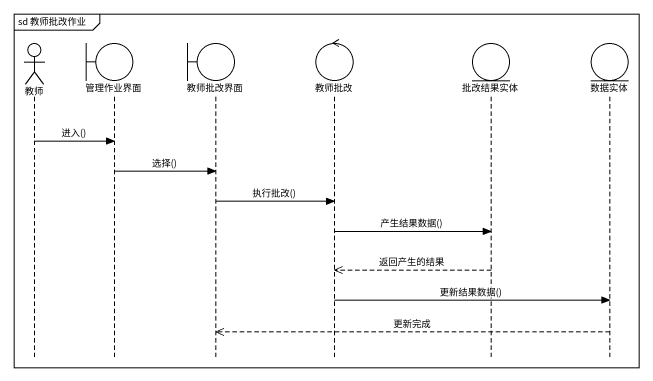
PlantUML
@startuml
mainframe sd 教师批改作业
hide footbox
actor 教师
boundary 管理作业界面
boundary 教师批改界面
control 教师批改
entity 批改结果实体
entity 数据实体

教师 -> 管理作业界面 : 进入()
管理作业界面 -> 教师批改界面 : 选择()
教师批改界面 -> 教师批改 : 执行批改()
教师批改 -> 批改结果实体 : 产生结果数据()
批改结果实体 -->> 教师批改 : 返回产生的结果
教师批改 -> 数据实体 : 更新结果数据()
数据实体 -->> 教师批改界面 : 更新完成
@enduml
